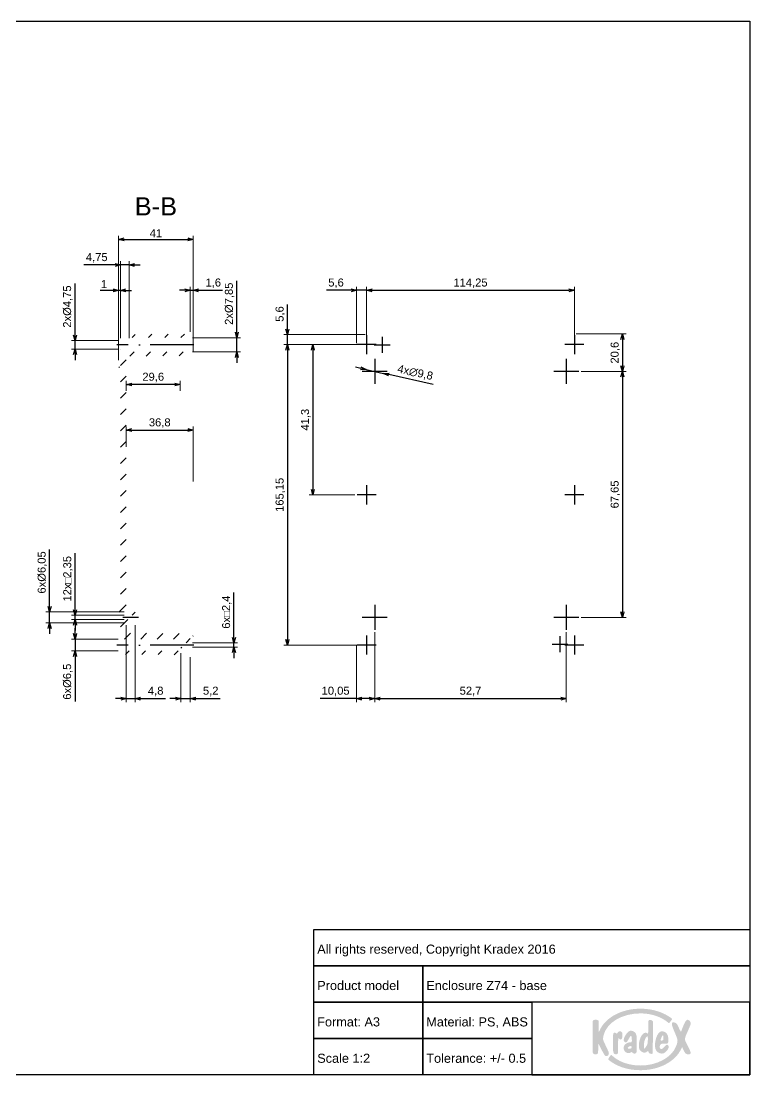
# Paper-space layout 'Base' of a CAD drawing. Header units: millimetres. Extents: x 0 to 414, y 0 to 290.
# Drawn here: x 213 to 413.5, y 0.5 to 290.2 of the extents above; entities that cross this region are included whole.
import ezdxf

# ---------------------------------------------------------------- set-up
doc = ezdxf.new("R2010")
doc.units = ezdxf.units.MM
doc.linetypes.add('ACAD_ISO10W100', pattern=[18, 12, -3, 0, -3])
for name, color, linetype, lineweight in [('MD_Annotation', 7, 'Continuous', 25), ('MD_Axes', 7, 'ACAD_ISO10W100', 25), ('MD_Hatching', 7, 'Continuous', 25)]:
    doc.layers.add(name, color=color, linetype=linetype, lineweight=lineweight)
doc.layers.add('Tabelka', color=7, linetype='Continuous')
doc.styles.get("Standard").update_dxf_attribs({"font": 'arial.ttf'})
doc.dimstyles.new('ISO-25', dxfattribs={"dimtxt": 2.2, "dimasz": 1.5, "dimexe": 1, "dimexo": 0.625, "dimtad": 1, "dimrnd": 0.05, "dimtxsty": 'Standard', "dimblk": 'OPEN30', "dimcen": 2.5, "dimadec": 0, "dimazin": 0, "dimtfac": 1, "dimtmove": 0, "dimatfit": 3, "dimfxl": 0, "dimlwe": 18, "dimarcsym": 0})

# ---------------------------------------------------------------- blocks, each defined once
blk = doc.blocks.new('_Open30')
at = {"color": 0, "linetype": 'ByBlock', "lineweight": -2}
for p, q in [((-1, 0.27), (0, 0)), ((0, 0), (-1, -0.27)), ((0, 0), (-1, 0))]:
    blk.add_line(p, q, dxfattribs=at)
blk = doc.blocks.new('*D85')
at = {"layer": 'Defpoints', "color": 0}
for p in [(308.11, 216.17), (308.11, 203.85), (305.31, 201.03)]:
    blk.add_point(p, dxfattribs=at)
at = {"layer": 'MD_Annotation', "color": 0, "lineweight": -2}
for p, q in [((303.81, 216.17), (297.05, 216.17)), ((308.11, 216.17), (305.31, 216.17)), ((309.61, 216.17), (311.11, 216.17))]:
    blk.add_line(p, q, dxfattribs=at)
at = {"layer": 'MD_Annotation', "color": 0, "lineweight": 18}
for p, q in [((305.31, 201.65), (305.31, 217.17)), ((308.11, 204.48), (308.11, 217.17))]:
    blk.add_line(p, q, dxfattribs=at)
at = {"layer": 'MD_Annotation', "color": 0, "lineweight": -2, "xscale": 1.5, "yscale": 1.5, "zscale": 1.5}
blk.add_blockref('_Open30', (305.31, 216.17), dxfattribs=at)
at = {"layer": 'MD_Annotation', "color": 0, "lineweight": -2, "xscale": 1.5, "yscale": 1.5, "zscale": 1.5, "rotation": 180}
blk.add_blockref('_Open30', (308.11, 216.17), dxfattribs=at)
at = {"layer": 'MD_Annotation', "color": 0, "insert": (299.68, 218.11), "char_height": 2.2, "attachment_point": 5}
blk.add_mtext('5,6', dxfattribs=at)
blk = doc.blocks.new('*D86')
at = {"layer": 'Defpoints', "color": 0}
for p in [(365.25, 216.17), (308.11, 202.85), (365.25, 202.85)]:
    blk.add_point(p, dxfattribs=at)
at = {"layer": 'MD_Annotation', "color": 0, "lineweight": 18}
for p, q in [((308.11, 203.48), (308.11, 217.17)), ((365.25, 203.48), (365.25, 217.17))]:
    blk.add_line(p, q, dxfattribs=at)
at = {"layer": 'MD_Annotation', "color": 0, "lineweight": -2}
blk.add_line((309.61, 216.17), (363.75, 216.17), dxfattribs=at)
at = {"layer": 'MD_Annotation', "color": 0, "lineweight": -2, "xscale": 1.5, "yscale": 1.5, "zscale": 1.5, "rotation": 180}
blk.add_blockref('_Open30', (308.11, 216.17), dxfattribs=at)
at = {"layer": 'MD_Annotation', "color": 0, "lineweight": -2, "xscale": 1.5, "yscale": 1.5, "zscale": 1.5}
blk.add_blockref('_Open30', (365.25, 216.17), dxfattribs=at)
at = {"layer": 'MD_Annotation', "color": 0, "insert": (336.68, 218.11), "char_height": 2.2, "attachment_point": 5}
blk.add_mtext('114,25', dxfattribs=at)
blk = doc.blocks.new('*D87')
at = {"layer": 'Defpoints', "color": 0}
for p in [(308.31, 204.03), (286.31, 201.23), (305.48, 201.23)]:
    blk.add_point(p, dxfattribs=at)
at = {"layer": 'MD_Annotation', "color": 0, "lineweight": -2}
for p, q in [((286.31, 205.53), (286.31, 212.28)), ((286.31, 201.23), (286.31, 204.03)), ((286.31, 199.73), (286.31, 198.23))]:
    blk.add_line(p, q, dxfattribs=at)
at = {"layer": 'MD_Annotation', "color": 0, "lineweight": 18}
for p, q in [((307.68, 204.03), (285.31, 204.03)), ((304.86, 201.23), (285.31, 201.23))]:
    blk.add_line(p, q, dxfattribs=at)
at = {"layer": 'MD_Annotation', "color": 0, "lineweight": -2, "xscale": 1.5, "yscale": 1.5, "zscale": 1.5}
for p, rotation in [((286.31, 204.03), 270), ((286.31, 201.23), 90)]:
    blk.add_blockref('_Open30', p, dxfattribs=dict(at, rotation=rotation))
at = {"layer": 'MD_Annotation', "color": 0, "insert": (284.36, 209.66), "char_height": 2.2, "attachment_point": 5, "rotation": 90}
blk.add_mtext('5,6', dxfattribs=at)
blk = doc.blocks.new('*D88')
at = {"layer": 'Defpoints', "color": 0}
for p in [(305.48, 201.23), (293.31, 159.94), (305.48, 159.94)]:
    blk.add_point(p, dxfattribs=at)
at = {"layer": 'MD_Annotation', "color": 0, "lineweight": 18}
for p, q in [((304.86, 201.23), (292.31, 201.23)), ((304.86, 159.94), (292.31, 159.94))]:
    blk.add_line(p, q, dxfattribs=at)
at = {"layer": 'MD_Annotation', "color": 0, "lineweight": -2}
blk.add_line((293.31, 199.73), (293.31, 161.44), dxfattribs=at)
at = {"layer": 'MD_Annotation', "color": 0, "lineweight": -2, "xscale": 1.5, "yscale": 1.5, "zscale": 1.5}
for p, rotation in [((293.31, 201.23), 90), ((293.31, 159.94), 270)]:
    blk.add_blockref('_Open30', p, dxfattribs=dict(at, rotation=rotation))
at = {"layer": 'MD_Annotation', "color": 0, "insert": (291.36, 180.59), "char_height": 2.2, "attachment_point": 5, "rotation": 90}
blk.add_mtext('41,3', dxfattribs=at)
blk = doc.blocks.new('*D89')
at = {"layer": 'Defpoints', "color": 0}
for p in [(306.48, 201.23), (286.31, 118.65), (306.48, 118.65)]:
    blk.add_point(p, dxfattribs=at)
at = {"layer": 'MD_Annotation', "color": 0, "lineweight": 18}
for p, q in [((305.86, 201.23), (285.31, 201.23)), ((305.86, 118.65), (285.31, 118.65))]:
    blk.add_line(p, q, dxfattribs=at)
at = {"layer": 'MD_Annotation', "color": 0, "lineweight": -2}
blk.add_line((286.31, 199.73), (286.31, 120.15), dxfattribs=at)
at = {"layer": 'MD_Annotation', "color": 0, "lineweight": -2, "xscale": 1.5, "yscale": 1.5, "zscale": 1.5}
for p, rotation in [((286.31, 201.23), 90), ((286.31, 118.65), 270)]:
    blk.add_blockref('_Open30', p, dxfattribs=dict(at, rotation=rotation))
at = {"layer": 'MD_Annotation', "color": 0, "insert": (284.36, 159.94), "char_height": 2.2, "attachment_point": 5, "rotation": 90}
blk.add_mtext('165,15', dxfattribs=at)
blk = doc.blocks.new('*D90')
at = {"layer": 'Defpoints', "color": 0}
for p in [(310.33, 122.79), (305.31, 119.08), (305.31, 103.94)]:
    blk.add_point(p, dxfattribs=at)
at = {"layer": 'MD_Annotation', "color": 0, "lineweight": 18}
for p, q in [((310.33, 122.17), (310.33, 102.94)), ((305.31, 118.45), (305.31, 102.94))]:
    blk.add_line(p, q, dxfattribs=at)
at = {"layer": 'MD_Annotation', "color": 0, "lineweight": -2}
for p, q in [((305.31, 103.94), (295.33, 103.94)), ((308.83, 103.94), (306.81, 103.94))]:
    blk.add_line(p, q, dxfattribs=at)
at = {"layer": 'MD_Annotation', "color": 0, "lineweight": -2, "xscale": 1.5, "yscale": 1.5, "zscale": 1.5, "rotation": 180}
blk.add_blockref('_Open30', (305.31, 103.94), dxfattribs=at)
at = {"layer": 'MD_Annotation', "color": 0, "lineweight": -2, "xscale": 1.5, "yscale": 1.5, "zscale": 1.5}
blk.add_blockref('_Open30', (310.33, 103.94), dxfattribs=at)
at = {"layer": 'MD_Annotation', "color": 0, "insert": (299.57, 105.89), "char_height": 2.2, "attachment_point": 5}
blk.add_mtext('10,05', dxfattribs=at)
blk = doc.blocks.new('*D91')
at = {"layer": 'Defpoints', "color": 0}
for p in [(310.33, 122.79), (363.03, 122.79), (363.03, 103.94)]:
    blk.add_point(p, dxfattribs=at)
at = {"layer": 'MD_Annotation', "color": 0, "lineweight": 18}
for p, q in [((310.33, 122.17), (310.33, 102.94)), ((363.03, 122.17), (363.03, 102.94))]:
    blk.add_line(p, q, dxfattribs=at)
at = {"layer": 'MD_Annotation', "color": 0, "lineweight": -2}
blk.add_line((311.83, 103.94), (361.53, 103.94), dxfattribs=at)
at = {"layer": 'MD_Annotation', "color": 0, "lineweight": -2, "xscale": 1.5, "yscale": 1.5, "zscale": 1.5, "rotation": 180}
blk.add_blockref('_Open30', (310.33, 103.94), dxfattribs=at)
at = {"layer": 'MD_Annotation', "color": 0, "lineweight": -2, "xscale": 1.5, "yscale": 1.5, "zscale": 1.5}
blk.add_blockref('_Open30', (363.03, 103.94), dxfattribs=at)
at = {"layer": 'MD_Annotation', "color": 0, "insert": (336.68, 105.89), "char_height": 2.2, "attachment_point": 5}
blk.add_mtext('52,7', dxfattribs=at)
blk = doc.blocks.new('*D92')
at = {"layer": 'Defpoints', "color": 0}
for p in [(365.13, 204.17), (366.48, 193.87), (378.48, 193.87)]:
    blk.add_point(p, dxfattribs=at)
at = {"layer": 'MD_Annotation', "color": 0, "lineweight": 18}
for p, q in [((365.75, 204.17), (379.48, 204.17)), ((367.1, 193.87), (379.48, 193.87))]:
    blk.add_line(p, q, dxfattribs=at)
at = {"layer": 'MD_Annotation', "color": 0, "lineweight": -2}
blk.add_line((378.48, 202.67), (378.48, 195.37), dxfattribs=at)
at = {"layer": 'MD_Annotation', "color": 0, "lineweight": -2, "xscale": 1.5, "yscale": 1.5, "zscale": 1.5}
for p, rotation in [((378.48, 204.17), 90), ((378.48, 193.87), 270)]:
    blk.add_blockref('_Open30', p, dxfattribs=dict(at, rotation=rotation))
at = {"layer": 'MD_Annotation', "color": 0, "insert": (376.53, 199.02), "char_height": 2.2, "attachment_point": 5, "rotation": 90}
blk.add_mtext('20,6', dxfattribs=at)
blk = doc.blocks.new('*D93')
at = {"layer": 'Defpoints', "color": 0}
for p in [(366.48, 193.87), (366.48, 126.24), (378.48, 126.24)]:
    blk.add_point(p, dxfattribs=at)
at = {"layer": 'MD_Annotation', "color": 0, "lineweight": 18}
for p, q in [((367.1, 193.87), (379.48, 193.87)), ((367.1, 126.24), (379.48, 126.24))]:
    blk.add_line(p, q, dxfattribs=at)
at = {"layer": 'MD_Annotation', "color": 0, "lineweight": -2}
blk.add_line((378.48, 192.37), (378.48, 127.74), dxfattribs=at)
at = {"layer": 'MD_Annotation', "color": 0, "lineweight": -2, "xscale": 1.5, "yscale": 1.5, "zscale": 1.5}
for p, rotation in [((378.48, 193.87), 90), ((378.48, 126.24), 270)]:
    blk.add_blockref('_Open30', p, dxfattribs=dict(at, rotation=rotation))
at = {"layer": 'MD_Annotation', "color": 0, "insert": (376.53, 160.05), "char_height": 2.2, "attachment_point": 5, "rotation": 90}
blk.add_mtext('67,65', dxfattribs=at)
blk = doc.blocks.new('*D94')
at = {"layer": 'Defpoints', "color": 0}
for p in [(307.93, 194.4), (312.72, 193.34)]:
    blk.add_point(p, dxfattribs=at)
at = {"layer": 'MD_Annotation', "color": 0, "lineweight": -2}
for p, q in [((306.47, 194.72), (305.01, 195.05)), ((307.93, 194.4), (312.72, 193.34)), ((326.37, 190.31), (314.18, 193.01))]:
    blk.add_line(p, q, dxfattribs=at)
at = {"layer": 'MD_Annotation', "color": 0, "lineweight": -2, "xscale": 1.5, "yscale": 1.5, "zscale": 1.5}
for p, rotation in [((307.93, 194.4), 347.5098340326883), ((312.72, 193.34), 167.5098340326884)]:
    blk.add_blockref('_Open30', p, dxfattribs=dict(at, rotation=rotation))
at = {"layer": 'MD_Annotation', "color": 0, "insert": (321.44, 193.44), "char_height": 2.2, "attachment_point": 5, "rotation": 347.5098}
blk.add_mtext('4x∅9,8', dxfattribs=at)
blk = doc.blocks.new('*D95')
at = {"layer": 'Defpoints', "color": 0}
for p in [(227.89, 202.38), (240.39, 202.38), (240.39, 200)]:
    blk.add_point(p, dxfattribs=at)
at = {"layer": 'MD_Annotation', "color": 0, "lineweight": -2}
for p, q in [((227.89, 203.88), (227.89, 218.03)), ((227.89, 200), (227.89, 202.38)), ((227.89, 198.5), (227.89, 197))]:
    blk.add_line(p, q, dxfattribs=at)
at = {"layer": 'MD_Annotation', "color": 0, "lineweight": 18}
for p, q in [((239.77, 202.38), (226.89, 202.38)), ((239.77, 200), (226.89, 200))]:
    blk.add_line(p, q, dxfattribs=at)
at = {"layer": 'MD_Annotation', "color": 0, "lineweight": -2, "xscale": 1.5, "yscale": 1.5, "zscale": 1.5}
for p, rotation in [((227.89, 202.38), 270), ((227.89, 200), 90)]:
    blk.add_blockref('_Open30', p, dxfattribs=dict(at, rotation=rotation))
at = {"layer": 'MD_Annotation', "color": 0, "insert": (225.91, 211.71), "char_height": 2.2, "attachment_point": 5, "rotation": 90}
blk.add_mtext('2x%%C4,75', dxfattribs=at)
blk = doc.blocks.new('*D96')
at = {"layer": 'Defpoints', "color": 0}
for p in [(242.77, 223.15), (240.39, 202.38), (242.77, 202.38)]:
    blk.add_point(p, dxfattribs=at)
at = {"layer": 'MD_Annotation', "color": 0, "lineweight": -2}
for p, q in [((238.89, 223.15), (230.32, 223.15)), ((242.77, 223.15), (240.39, 223.15)), ((244.27, 223.15), (245.77, 223.15))]:
    blk.add_line(p, q, dxfattribs=at)
at = {"layer": 'MD_Annotation', "color": 0, "lineweight": 18}
for p, q in [((240.39, 203), (240.39, 224.15)), ((242.77, 203), (242.77, 224.15))]:
    blk.add_line(p, q, dxfattribs=at)
at = {"layer": 'MD_Annotation', "color": 0, "lineweight": -2, "xscale": 1.5, "yscale": 1.5, "zscale": 1.5}
blk.add_blockref('_Open30', (240.39, 223.15), dxfattribs=at)
at = {"layer": 'MD_Annotation', "color": 0, "lineweight": -2, "xscale": 1.5, "yscale": 1.5, "zscale": 1.5, "rotation": 180}
blk.add_blockref('_Open30', (242.77, 223.15), dxfattribs=at)
at = {"layer": 'MD_Annotation', "color": 0, "insert": (233.86, 225.1), "char_height": 2.2, "attachment_point": 5}
blk.add_mtext('4,75', dxfattribs=at)
blk = doc.blocks.new('*D97')
at = {"layer": 'Defpoints', "color": 0}
for p in [(259.59, 203.15), (272.39, 203.15), (259.59, 199.23)]:
    blk.add_point(p, dxfattribs=at)
at = {"layer": 'MD_Annotation', "color": 0, "lineweight": -2}
for p, q in [((272.39, 204.65), (272.39, 218.81)), ((272.39, 199.23), (272.39, 203.15)), ((272.39, 197.73), (272.39, 196.23))]:
    blk.add_line(p, q, dxfattribs=at)
at = {"layer": 'MD_Annotation', "color": 0, "lineweight": 18}
for p, q in [((260.22, 203.15), (273.39, 203.15)), ((260.22, 199.23), (273.39, 199.23))]:
    blk.add_line(p, q, dxfattribs=at)
at = {"layer": 'MD_Annotation', "color": 0, "lineweight": -2, "xscale": 1.5, "yscale": 1.5, "zscale": 1.5}
for p, rotation in [((272.39, 203.15), 270), ((272.39, 199.23), 90)]:
    blk.add_blockref('_Open30', p, dxfattribs=dict(at, rotation=rotation))
at = {"layer": 'MD_Annotation', "color": 0, "insert": (270.41, 212.48), "char_height": 2.2, "attachment_point": 5, "rotation": 90}
blk.add_mtext('2x%%C7,85', dxfattribs=at)
blk = doc.blocks.new('*D98')
at = {"layer": 'Defpoints', "color": 0}
for p in [(260.39, 230.15), (260.39, 198.92), (239.89, 196.32)]:
    blk.add_point(p, dxfattribs=at)
at = {"layer": 'MD_Annotation', "color": 0, "lineweight": 18}
for p, q in [((239.89, 196.94), (239.89, 231.15)), ((260.39, 199.54), (260.39, 231.15))]:
    blk.add_line(p, q, dxfattribs=at)
at = {"layer": 'MD_Annotation', "color": 0, "lineweight": -2}
blk.add_line((241.39, 230.15), (258.89, 230.15), dxfattribs=at)
at = {"layer": 'MD_Annotation', "color": 0, "lineweight": -2, "xscale": 1.5, "yscale": 1.5, "zscale": 1.5, "rotation": 180}
blk.add_blockref('_Open30', (239.89, 230.15), dxfattribs=at)
at = {"layer": 'MD_Annotation', "color": 0, "lineweight": -2, "xscale": 1.5, "yscale": 1.5, "zscale": 1.5}
blk.add_blockref('_Open30', (260.39, 230.15), dxfattribs=at)
at = {"layer": 'MD_Annotation', "color": 0, "insert": (250.14, 231.88), "char_height": 2.2, "attachment_point": 5}
blk.add_mtext('41', dxfattribs=at)
blk = doc.blocks.new('*D99')
at = {"layer": 'Defpoints', "color": 0}
for p in [(240.39, 216.15), (240.39, 204.03), (239.89, 196.32)]:
    blk.add_point(p, dxfattribs=at)
at = {"layer": 'MD_Annotation', "color": 0, "lineweight": -2}
for p, q in [((238.39, 216.15), (234.83, 216.15)), ((240.39, 216.15), (239.89, 216.15)), ((241.89, 216.15), (243.39, 216.15))]:
    blk.add_line(p, q, dxfattribs=at)
at = {"layer": 'MD_Annotation', "color": 0, "lineweight": 18}
for p, q in [((239.89, 196.94), (239.89, 217.15)), ((240.39, 204.65), (240.39, 217.15))]:
    blk.add_line(p, q, dxfattribs=at)
at = {"layer": 'MD_Annotation', "color": 0, "lineweight": -2, "xscale": 1.5, "yscale": 1.5, "zscale": 1.5}
blk.add_blockref('_Open30', (239.89, 216.15), dxfattribs=at)
at = {"layer": 'MD_Annotation', "color": 0, "lineweight": -2, "xscale": 1.5, "yscale": 1.5, "zscale": 1.5, "rotation": 180}
blk.add_blockref('_Open30', (240.39, 216.15), dxfattribs=at)
at = {"layer": 'MD_Annotation', "color": 0, "insert": (235.86, 217.88), "char_height": 2.2, "attachment_point": 5}
blk.add_mtext('1', dxfattribs=at)
blk = doc.blocks.new('*D100')
at = {"layer": 'Defpoints', "color": 0}
for p in [(260.39, 216.17), (259.59, 204.17), (260.39, 198.56)]:
    blk.add_point(p, dxfattribs=at)
at = {"layer": 'MD_Annotation', "color": 0, "lineweight": -2}
for p, q in [((258.09, 216.17), (256.59, 216.17)), ((259.59, 216.17), (260.39, 216.17)), ((261.89, 216.17), (268.44, 216.17))]:
    blk.add_line(p, q, dxfattribs=at)
at = {"layer": 'MD_Annotation', "color": 0, "lineweight": 18}
for p, q in [((259.59, 204.79), (259.59, 217.17)), ((260.39, 199.18), (260.39, 217.17))]:
    blk.add_line(p, q, dxfattribs=at)
at = {"layer": 'MD_Annotation', "color": 0, "lineweight": -2, "xscale": 1.5, "yscale": 1.5, "zscale": 1.5}
blk.add_blockref('_Open30', (259.59, 216.17), dxfattribs=at)
at = {"layer": 'MD_Annotation', "color": 0, "lineweight": -2, "xscale": 1.5, "yscale": 1.5, "zscale": 1.5, "rotation": 180}
blk.add_blockref('_Open30', (260.39, 216.17), dxfattribs=at)
at = {"layer": 'MD_Annotation', "color": 0, "insert": (265.92, 218.11), "char_height": 2.2, "attachment_point": 5}
blk.add_mtext('1,6', dxfattribs=at)
blk = doc.blocks.new('*D101')
at = {"layer": 'Defpoints', "color": 0}
for p in [(241.99, 190.27), (241.99, 187.9), (256.8, 187.9)]:
    blk.add_point(p, dxfattribs=at)
at = {"layer": 'MD_Annotation', "color": 0, "lineweight": 18}
for p, q in [((241.99, 188.53), (241.99, 191.27)), ((256.8, 188.53), (256.8, 191.27))]:
    blk.add_line(p, q, dxfattribs=at)
at = {"layer": 'MD_Annotation', "color": 0, "lineweight": -2}
blk.add_line((255.3, 190.27), (243.49, 190.27), dxfattribs=at)
at = {"layer": 'MD_Annotation', "color": 0, "lineweight": -2, "xscale": 1.5, "yscale": 1.5, "zscale": 1.5, "rotation": 180}
blk.add_blockref('_Open30', (241.99, 190.27), dxfattribs=at)
at = {"layer": 'MD_Annotation', "color": 0, "lineweight": -2, "xscale": 1.5, "yscale": 1.5, "zscale": 1.5}
blk.add_blockref('_Open30', (256.8, 190.27), dxfattribs=at)
at = {"layer": 'MD_Annotation', "color": 0, "insert": (249.4, 192.21), "char_height": 2.2, "attachment_point": 5}
blk.add_mtext('29,6', dxfattribs=at)
blk = doc.blocks.new('*D102')
at = {"layer": 'Defpoints', "color": 0}
for p in [(260.39, 177.73), (241.99, 172.5), (260.39, 162.94)]:
    blk.add_point(p, dxfattribs=at)
at = {"layer": 'MD_Annotation', "color": 0, "lineweight": 18}
for p, q in [((241.99, 173.13), (241.99, 178.73)), ((260.39, 163.57), (260.39, 178.73))]:
    blk.add_line(p, q, dxfattribs=at)
at = {"layer": 'MD_Annotation', "color": 0, "lineweight": -2}
blk.add_line((243.49, 177.73), (258.89, 177.73), dxfattribs=at)
at = {"layer": 'MD_Annotation', "color": 0, "lineweight": -2, "xscale": 1.5, "yscale": 1.5, "zscale": 1.5, "rotation": 180}
blk.add_blockref('_Open30', (241.99, 177.73), dxfattribs=at)
at = {"layer": 'MD_Annotation', "color": 0, "lineweight": -2, "xscale": 1.5, "yscale": 1.5, "zscale": 1.5}
blk.add_blockref('_Open30', (260.39, 177.73), dxfattribs=at)
at = {"layer": 'MD_Annotation', "color": 0, "insert": (251.19, 179.67), "char_height": 2.2, "attachment_point": 5}
blk.add_mtext('36,8', dxfattribs=at)
blk = doc.blocks.new('*D103')
at = {"layer": 'Defpoints', "color": 0}
for p in [(241.99, 124.73), (244.39, 124.73), (244.39, 103.94)]:
    blk.add_point(p, dxfattribs=at)
at = {"layer": 'MD_Annotation', "color": 0, "lineweight": 18}
for p, q in [((241.99, 124.1), (241.99, 102.94)), ((244.39, 124.1), (244.39, 102.94))]:
    blk.add_line(p, q, dxfattribs=at)
at = {"layer": 'MD_Annotation', "color": 0, "lineweight": -2}
for p, q in [((240.49, 103.94), (238.99, 103.94)), ((241.99, 103.94), (244.39, 103.94)), ((245.89, 103.94), (252.74, 103.94))]:
    blk.add_line(p, q, dxfattribs=at)
at = {"layer": 'MD_Annotation', "color": 0, "lineweight": -2, "xscale": 1.5, "yscale": 1.5, "zscale": 1.5}
blk.add_blockref('_Open30', (241.99, 103.94), dxfattribs=at)
at = {"layer": 'MD_Annotation', "color": 0, "lineweight": -2, "xscale": 1.5, "yscale": 1.5, "zscale": 1.5, "rotation": 180}
blk.add_blockref('_Open30', (244.39, 103.94), dxfattribs=at)
at = {"layer": 'MD_Annotation', "color": 0, "insert": (250.07, 105.89), "char_height": 2.2, "attachment_point": 5}
blk.add_mtext('4,8', dxfattribs=at)
blk = doc.blocks.new('*D104')
at = {"layer": 'Defpoints', "color": 0}
for p in [(259.59, 119.25), (271.59, 119.25), (259.59, 118.05)]:
    blk.add_point(p, dxfattribs=at)
at = {"layer": 'MD_Annotation', "color": 0, "lineweight": -2}
for p, q in [((271.59, 120.75), (271.59, 133.12)), ((271.59, 118.05), (271.59, 119.25)), ((271.59, 116.55), (271.59, 115.05))]:
    blk.add_line(p, q, dxfattribs=at)
at = {"layer": 'MD_Annotation', "color": 0, "lineweight": 18}
for p, q in [((260.22, 119.25), (272.59, 119.25)), ((260.22, 118.05), (272.59, 118.05))]:
    blk.add_line(p, q, dxfattribs=at)
at = {"layer": 'MD_Annotation', "color": 0, "lineweight": -2, "xscale": 1.5, "yscale": 1.5, "zscale": 1.5}
for p, rotation in [((271.59, 119.25), 270), ((271.59, 118.05), 90)]:
    blk.add_blockref('_Open30', p, dxfattribs=dict(at, rotation=rotation))
at = {"layer": 'MD_Annotation', "color": 0, "insert": (269.65, 127.69), "char_height": 2.2, "attachment_point": 5, "rotation": 90}
blk.add_mtext('6x{\\Famgdt|c0;\\H0.9x;o\\A0;\\fArial|b0|i0|c238|p34;\\H1.1111x;2,4}', dxfattribs=at)
blk = doc.blocks.new('*D105')
at = {"layer": 'Defpoints', "color": 0}
for p in [(240.39, 120.28), (227.89, 117.03), (240.39, 117.03)]:
    blk.add_point(p, dxfattribs=at)
at = {"layer": 'MD_Annotation', "color": 0, "lineweight": -2}
for p, q in [((227.89, 121.78), (227.89, 123.28)), ((227.89, 120.28), (227.89, 117.03)), ((227.89, 115.53), (227.89, 103.11))]:
    blk.add_line(p, q, dxfattribs=at)
at = {"layer": 'MD_Annotation', "color": 0, "lineweight": 18}
for p, q in [((239.77, 120.28), (226.89, 120.28)), ((239.77, 117.03), (226.89, 117.03))]:
    blk.add_line(p, q, dxfattribs=at)
at = {"layer": 'MD_Annotation', "color": 0, "lineweight": -2, "xscale": 1.5, "yscale": 1.5, "zscale": 1.5}
for p, rotation in [((227.89, 120.28), 270), ((227.89, 117.03), 90)]:
    blk.add_blockref('_Open30', p, dxfattribs=dict(at, rotation=rotation))
at = {"layer": 'MD_Annotation', "color": 0, "insert": (225.91, 108.57), "char_height": 2.2, "attachment_point": 5, "rotation": 90}
blk.add_mtext('6x%%C6,5', dxfattribs=at)
blk = doc.blocks.new('*D119')
at = {"layer": 'Defpoints', "color": 0}
for p in [(241.99, 127.75), (220.89, 124.73), (241.99, 124.73)]:
    blk.add_point(p, dxfattribs=at)
at = {"layer": 'MD_Annotation', "color": 0, "lineweight": -2}
for p, q in [((220.89, 129.25), (220.89, 144.92)), ((220.89, 124.73), (220.89, 127.75)), ((220.89, 123.23), (220.89, 121.73))]:
    blk.add_line(p, q, dxfattribs=at)
at = {"layer": 'MD_Annotation', "color": 0, "lineweight": 18}
for p, q in [((241.37, 127.75), (219.89, 127.75)), ((241.37, 124.73), (219.89, 124.73))]:
    blk.add_line(p, q, dxfattribs=at)
at = {"layer": 'MD_Annotation', "color": 0, "lineweight": -2, "xscale": 1.5, "yscale": 1.5, "zscale": 1.5}
for p, rotation in [((220.89, 127.75), 270), ((220.89, 124.73), 90)]:
    blk.add_blockref('_Open30', p, dxfattribs=dict(at, rotation=rotation))
at = {"layer": 'MD_Annotation', "color": 0, "insert": (218.91, 138.61), "char_height": 2.2, "attachment_point": 5, "rotation": 90}
blk.add_mtext('6x%%C6,05', dxfattribs=at)
blk = doc.blocks.new('*D120')
at = {"layer": 'Defpoints', "color": 0}
for p in [(227.89, 125.65), (241.99, 126.83), (241.99, 125.65)]:
    blk.add_point(p, dxfattribs=at)
at = {"layer": 'MD_Annotation', "color": 0, "lineweight": -2}
for p, q in [((227.89, 128.33), (227.89, 143.92)), ((227.89, 125.65), (227.89, 126.83)), ((227.89, 124.15), (227.89, 122.65))]:
    blk.add_line(p, q, dxfattribs=at)
at = {"layer": 'MD_Annotation', "color": 0, "lineweight": 18}
for p, q in [((241.37, 126.83), (226.89, 126.83)), ((241.37, 125.65), (226.89, 125.65))]:
    blk.add_line(p, q, dxfattribs=at)
at = {"layer": 'MD_Annotation', "color": 0, "lineweight": -2, "xscale": 1.5, "yscale": 1.5, "zscale": 1.5}
for p, rotation in [((227.89, 126.83), 270), ((227.89, 125.65), 90)]:
    blk.add_blockref('_Open30', p, dxfattribs=dict(at, rotation=rotation))
at = {"layer": 'MD_Annotation', "color": 0, "insert": (225.95, 136.87), "char_height": 2.2, "attachment_point": 5, "rotation": 90}
blk.add_mtext('12x{\\Famgdt|c0;\\H0.9x;o}2,35', dxfattribs=at)
blk = doc.blocks.new('*D127')
at = {"layer": 'Defpoints', "color": 0}
for p in [(256.99, 117.03), (259.59, 115.94), (256.99, 103.94)]:
    blk.add_point(p, dxfattribs=at)
at = {"layer": 'MD_Annotation', "color": 0, "lineweight": 18}
for p, q in [((256.99, 116.4), (256.99, 102.94)), ((259.59, 115.32), (259.59, 102.94))]:
    blk.add_line(p, q, dxfattribs=at)
at = {"layer": 'MD_Annotation', "color": 0, "lineweight": -2}
for p, q in [((255.49, 103.94), (253.99, 103.94)), ((256.99, 103.94), (259.59, 103.94)), ((261.09, 103.94), (267.83, 103.94))]:
    blk.add_line(p, q, dxfattribs=at)
at = {"layer": 'MD_Annotation', "color": 0, "lineweight": -2, "xscale": 1.5, "yscale": 1.5, "zscale": 1.5}
blk.add_blockref('_Open30', (256.99, 103.94), dxfattribs=at)
at = {"layer": 'MD_Annotation', "color": 0, "lineweight": -2, "xscale": 1.5, "yscale": 1.5, "zscale": 1.5, "rotation": 180}
blk.add_blockref('_Open30', (259.59, 103.94), dxfattribs=at)
at = {"layer": 'MD_Annotation', "color": 0, "insert": (265.21, 105.89), "char_height": 2.2, "attachment_point": 5}
blk.add_mtext('5,2', dxfattribs=at)

psp = doc.layouts.new('Base')

# ---------------------------------------------------------------- hatches: boundary and pattern name
at = {"layer": 'MD_Hatching'}
h = psp.add_hatch(dxfattribs=at)
h.set_pattern_fill('ANSI31', color=256, style=0)
edge = h.paths.add_edge_path(flags=0)
edge.add_line((240.3926, 130.031), (241.9926, 130.031))
edge.add_line((241.9926, 130.031), (241.9926, 198.0577))
edge.add_spline(control_points=[(241.9926, 198.0577), (250.8329, 198.1291), (259.5906, 198.2017)], knot_values=[0.00016275, 0.00016275, 0.00016275, 3.51986117, 3.51986117, 3.51986117], weights=[0.99999999, 0.99987325, 0.99999963], degree=2, periodic=0)
edge.add_line((259.5906, 198.2017), (259.5946, 198.2017))
edge.add_line((259.5946, 198.2017), (260.3926, 198.2017))
edge.add_line((260.3926, 198.2017), (260.3926, 198.9174))
edge.add_line((260.3926, 198.9174), (259.5926, 198.9174))
edge.add_line((259.5926, 198.9174), (259.5926, 199.2298))
edge.add_line((259.5926, 199.2298), (242.7676, 199.2298))
edge.add_line((242.7676, 199.2298), (242.7676, 200.0048))
edge.add_line((242.7676, 200.0048), (240.3926, 200.0048))
edge.add_line((240.3926, 200.0048), (240.3926, 195.179))
edge.add_line((240.3926, 195.179), (239.8926, 195.179))
edge.add_line((239.8926, 195.179), (239.8926, 192.5556))
edge.add_line((239.8926, 192.5556), (240.3926, 192.5556))
edge.add_line((240.3926, 192.5556), (240.3926, 130.031))
edge = h.paths.add_edge_path(flags=0)
edge.add_line((259.5926, 115.9446), (259.5926, 118.0548))
edge.add_line((259.5926, 118.0548), (256.9926, 118.0548))
edge.add_line((256.9926, 118.0548), (256.9926, 117.0298))
edge.add_line((256.9926, 117.0298), (240.3926, 117.0298))
edge.add_line((240.3926, 117.0298), (240.3926, 116.0865))
edge.add_spline(control_points=[(240.3926, 116.0865), (249.9856, 116.015), (259.5926, 115.9446)], knot_values=[0.0042907, 0.0042907, 0.0042907, 3.84439198, 3.84439198, 3.84439198], weights=[0.99999979, 0.99990666, 1], degree=2, periodic=0)
h.paths.add_polyline_path([(241.9926, 130.031), (240.3926, 130.031), (240.3926, 128.6482), (239.8926, 128.6482), (239.8926, 123.8363), (240.3926, 123.8363), (240.3926, 123.105), (241.9926, 123.105), (241.9926, 124.7298), (244.3926, 124.7298), (244.3926, 125.6548), (241.9926, 125.6548), (241.9926, 126.8298), (244.3926, 126.8298), (244.3926, 127.7548), (241.9926, 127.7548)], flags=0)
h.paths.add_polyline_path([(259.5926, 203.1548), (259.5926, 204.1673), (240.3926, 204.0298), (240.3926, 202.3798), (242.7676, 202.3798), (242.7676, 203.1548)], flags=0)
edge = h.paths.add_edge_path(flags=0)
edge.add_line((240.3926, 123.105), (240.3926, 120.2798))
edge.add_line((240.3926, 120.2798), (256.9926, 120.2798))
edge.add_line((256.9926, 120.2798), (256.9926, 119.2548))
edge.add_line((256.9926, 119.2548), (259.5926, 119.2548))
edge.add_line((259.5926, 119.2548), (259.5926, 121.1173))
edge.add_line((259.5926, 121.1173), (260.3926, 121.1173))
edge.add_line((260.3926, 121.1173), (260.3926, 121.7923))
edge.add_line((260.3926, 121.7923), (259.5942, 121.7923))
edge.add_ellipse((259.5942, 122.2923), major_axis=(0, -0.5), ratio=1, start_angle=-0.366232, end_angle=0, ccw=False)
edge.add_line((259.591, 121.7923), (241.9926, 121.9048))
edge.add_line((241.9926, 121.9048), (241.9926, 123.105))
edge.add_line((241.9926, 123.105), (240.3926, 123.105))
at = {"layer": 'Tabelka'}
h = psp.add_hatch(color=154, dxfattribs=at)
h.dxf.hatch_style = 2
edge = h.paths.add_edge_path()
edge.add_spline(control_points=[(374.4679, 7.2284), (374.4679, 7.2284), (373.5264, 9.245), (373.5264, 9.245), (373.043, 10.2592), (373.1515, 10.352), (373.1585, 10.6331), (373.1696, 10.7611), (373.2137, 11.0067), (373.2881, 11.376), (374.1624, 14.8658), (378.3655, 17.3772), (383.4467, 17.3772), (386.5549, 17.3772), (389.3259, 16.3466), (391.1557, 14.7452), (391.2276, 14.6822), (391.3188, 14.6557), (391.3832, 14.7452), (391.4234, 14.8009), (392.0538, 15.6341), (392.0959, 15.6882), (392.1624, 15.773), (392.1811, 15.869), (392.0626, 15.9609), (389.9184, 17.6282), (386.8511, 18.6684), (383.4468, 18.6684), (378.3773, 18.6684), (374.0579, 16.3571), (372.4112, 13.1188), (372.3651, 13.0232), (372.3534, 12.9958), (372.2978, 12.8832), (372.0079, 12.1811), (371.9278, 12.0679), (371.9407, 12.8666), (371.9407, 12.8666), (371.9704, 15.0039), (371.9704, 15.0039), (371.9785, 15.5103), (371.5884, 15.6385), (370.9622, 15.6242), (370.4892, 15.6136), (370.2826, 15.4109), (370.2813, 15.0601), (370.2813, 15.0601), (370.2532, 6.8804), (370.2532, 6.8804), (370.2518, 6.4925), (370.5204, 6.1091), (371.0298, 6.0913), (371.5659, 6.0725), (371.7613, 6.394), (371.7742, 6.6547), (371.8251, 7.6892), (371.8514, 8.2091), (371.8514, 8.5324), (371.8376, 9.3515), (371.9568, 8.9515), (372.1329, 8.5739), (372.5075, 7.763), (373.0324, 6.7909), (373.5676, 5.9179), (373.7479, 5.6237), (374.1272, 5.5436), (374.4329, 5.7459), (375.0147, 6.1293), (374.6515, 6.8227), (374.4679, 7.2284), (374.4679, 7.2284), (374.4679, 7.2284), (374.4679, 7.2284)], knot_values=[0, 0, 0, 0, 1, 1, 1, 2, 2, 2, 3, 3, 3, 4, 4, 4, 5, 5, 5, 6, 6, 6, 7, 7, 7, 8, 8, 8, 9, 9, 9, 10, 10, 10, 11, 11, 11, 12, 12, 12, 13, 13, 13, 14, 14, 14, 15, 15, 15, 16, 16, 16, 17, 17, 17, 18, 18, 18, 19, 19, 19, 20, 20, 20, 21, 21, 21, 22, 22, 22, 23, 23, 23, 24, 24, 24, 24], degree=3, periodic=0)
edge = h.paths.add_edge_path()
edge.add_spline(control_points=[(377.6238, 10.3513), (377.8544, 9.9243), (378.4498, 10.3125), (378.4498, 10.9481), (378.4498, 11.0991), (378.4498, 11.7433), (378.4498, 11.7433), (378.4498, 12.2159), (378.1406, 12.4427), (377.8161, 12.4427), (377.4658, 12.4427), (377.2848, 12.3492), (377.1802, 12.171), (377.1391, 12.101), (377.0945, 11.784), (376.9171, 11.8015), (376.7414, 11.8194), (376.6942, 12.0996), (376.3872, 12.1059), (376.1348, 12.1059), (375.9157, 11.9772), (375.9157, 11.4525), (375.9157, 11.4525), (375.9157, 7.0636), (375.9157, 7.0636), (375.9157, 6.6947), (376.1227, 6.1276), (376.6657, 6.1276), (377.1675, 6.1276), (377.279, 6.4124), (377.2836, 6.6125), (377.2836, 6.6125), (377.2755, 8.8107), (377.297, 9.9054), (377.31, 10.5665), (377.3728, 10.8153), (377.6238, 10.3513), (377.6238, 10.3513), (377.6238, 10.3513), (377.6238, 10.3513)], knot_values=[0, 0, 0, 0, 1, 1, 1, 2, 2, 2, 3, 3, 3, 4, 4, 4, 5, 5, 5, 6, 6, 6, 7, 7, 7, 8, 8, 8, 9, 9, 9, 10, 10, 10, 11, 11, 11, 12, 12, 12, 13, 13, 13, 13], degree=3, periodic=0)
edge = h.paths.add_edge_path()
edge.add_spline(control_points=[(380.1811, 9.3757), (379.5929, 9.2533), (378.8315, 8.7445), (378.7759, 7.9903), (378.703, 6.9998), (379.5606, 6.2423), (380.4888, 6.5019), (380.9544, 6.6324), (380.9481, 6.9774), (381.1828, 6.6661), (381.3042, 6.5053), (381.4708, 6.3055), (381.7831, 6.3055), (382.1271, 6.3055), (382.3042, 6.4302), (382.3584, 6.7375), (382.4299, 7.1435), (382.3829, 10.9772), (382.3605, 11.1163), (382.2886, 11.562), (382.1498, 11.9201), (381.8799, 12.1657), (381.6072, 12.4135), (381.0273, 12.6655), (380.6487, 12.6133), (379.9438, 12.5162), (379.3769, 11.5385), (379.1131, 11.0118), (379.017, 10.82), (378.6305, 9.9881), (378.9198, 9.6991), (378.9198, 9.6991), (379.0834, 9.5354), (379.0834, 9.5354), (379.325, 9.2939), (379.6348, 9.4094), (379.7633, 9.6252), (379.7633, 9.6252), (380.3045, 10.5275), (380.5704, 10.9816), (380.6694, 11.1508), (381.0693, 11.6652), (381.0728, 9.9611), (381.0748, 9.1095), (380.842, 9.5132), (380.1811, 9.3757), (380.1811, 9.3757), (380.1811, 9.3757), (380.1811, 9.3757)], knot_values=[0, 0, 0, 0, 1, 1, 1, 2, 2, 2, 3, 3, 3, 4, 4, 4, 5, 5, 5, 6, 6, 6, 7, 7, 7, 8, 8, 8, 9, 9, 9, 10, 10, 10, 11, 11, 11, 12, 12, 12, 13, 13, 13, 14, 14, 14, 15, 15, 15, 16, 16, 16, 16], degree=3, periodic=0)
edge = h.paths.add_edge_path()
edge.add_spline(control_points=[(380.5666, 7.6663), (380.186, 7.6218), (379.6924, 7.7056), (380.053, 8.0929), (380.2805, 8.3369), (380.4673, 8.3563), (380.7197, 8.3877), (381.1504, 8.442), (381.1796, 7.7384), (380.5666, 7.6663)], knot_values=[0, 0, 0, 0, 1, 1, 1, 2, 2, 2, 3, 3, 3, 3], degree=3, periodic=0)
edge = h.paths.add_edge_path()
edge.add_spline(control_points=[(386.4518, 6.2453), (386.7417, 6.2453), (386.8033, 6.3186), (386.8054, 6.5259), (386.8054, 6.5259), (386.888, 14.9734), (386.888, 14.9734), (386.8923, 15.4448), (386.3269, 15.5915), (386.0266, 15.5915), (385.781, 15.5915), (385.628, 15.4909), (385.6217, 15.2178), (385.6217, 15.2178), (385.5402, 11.8026), (385.5402, 11.8026), (384.1335, 12.941), (383.0144, 10.2298), (383.0144, 8.8557), (383.0144, 7.4815), (383.1111, 7.3787), (383.5228, 7.0375), (383.8484, 6.7681), (384.1413, 6.5822), (384.5134, 6.5822), (384.7891, 6.5822), (384.9607, 6.6287), (385.2503, 6.8506), (385.5393, 7.0723), (385.6249, 7.0874), (385.6249, 7.0874), (385.6249, 7.0874), (385.6249, 6.7958), (385.6249, 6.7958), (385.6249, 6.5017), (385.975, 6.2453), (386.4518, 6.2453)], knot_values=[0, 0, 0, 0, 1, 1, 1, 2, 2, 2, 3, 3, 3, 4, 4, 4, 5, 5, 5, 6, 6, 6, 7, 7, 7, 8, 8, 8, 9, 9, 9, 10, 10, 10, 11, 11, 11, 12, 12, 12, 12], degree=3, periodic=0)
edge = h.paths.add_edge_path()
edge.add_spline(control_points=[(385.1857, 8.5667), (384.4342, 7.3263), (384.3619, 7.4769), (384.3619, 8.4345), (384.3619, 10.0172), (384.9753, 11.0613), (385.3223, 11.0613), (385.4039, 11.0613), (385.4563, 10.9772), (385.4563, 10.8009), (385.4563, 10.0638), (385.5319, 9.1379), (385.1857, 8.5667), (385.1857, 8.5667), (385.1857, 8.5667), (385.1857, 8.5667)], knot_values=[0, 0, 0, 0, 1, 1, 1, 2, 2, 2, 3, 3, 3, 4, 4, 4, 5, 5, 5, 5], degree=3, periodic=0)
edge = h.paths.add_edge_path()
edge.add_spline(control_points=[(389.56, 9.0316), (389.56, 9.0316), (390.6845, 9.0728), (390.6845, 9.0728), (390.9679, 9.1063), (391.0679, 9.1757), (391.0679, 9.5056), (391.0679, 9.5056), (391.0679, 10.7229), (391.0679, 10.7229), (391.0679, 11.3855), (390.6388, 11.8895), (390.3896, 12.0821), (390.1439, 12.2719), (389.6651, 12.4879), (389.2762, 12.4706), (388.549, 12.4631), (388.0489, 11.4818), (387.8252, 10.8109), (387.5697, 10.0441), (387.4213, 9.4949), (387.4213, 8.4184), (387.4213, 7.3417), (387.9749, 6.8557), (388.2002, 6.7071), (388.9884, 6.1864), (389.7924, 6.2121), (390.2636, 6.6837), (390.567, 6.9858), (390.9977, 7.3668), (391.1974, 7.9403), (391.2593, 8.0946), (391.2626, 8.394), (391.0901, 8.5665), (390.8997, 8.7619), (390.6565, 8.8449), (390.3985, 8.5867), (390.3985, 8.5867), (389.6081, 7.7735), (389.6081, 7.7735), (389.1444, 7.2966), (388.5856, 7.7137), (388.74, 8.3866), (388.8681, 8.9521), (389.1333, 9.0162), (389.56, 9.0316)], knot_values=[0, 0, 0, 0, 1, 1, 1, 2, 2, 2, 3, 3, 3, 4, 4, 4, 5, 5, 5, 6, 6, 6, 7, 7, 7, 8, 8, 8, 9, 9, 9, 10, 10, 10, 11, 11, 11, 12, 12, 12, 13, 13, 13, 14, 14, 14, 15, 15, 15, 15], degree=3, periodic=0)
edge = h.paths.add_edge_path()
edge.add_spline(control_points=[(388.9917, 10.1755), (389.1039, 10.4794), (389.3312, 11.325), (389.5981, 11.3149), (389.6894, 11.3116), (389.7515, 11.1985), (389.7584, 11.0292), (389.7724, 10.6919), (389.7522, 10.5987), (389.7522, 10.3339), (389.7522, 10.1311), (389.7332, 10.036), (389.5616, 9.9781), (389.1199, 9.8286), (388.8826, 9.881), (388.9917, 10.1755), (388.9917, 10.1755), (388.9917, 10.1755), (388.9917, 10.1755)], knot_values=[0, 0, 0, 0, 1, 1, 1, 2, 2, 2, 3, 3, 3, 4, 4, 4, 5, 5, 5, 6, 6, 6, 6], degree=3, periodic=0)
edge = h.paths.add_edge_path()
edge.add_spline(control_points=[(395.9248, 9.4864), (395.5962, 10.1512), (395.5368, 10.3805), (396.0326, 11.5255), (396.0326, 11.5255), (397.0909, 13.9685), (397.0909, 13.9685), (397.2921, 14.4331), (397.3305, 15.0371), (396.9258, 15.3644), (396.1869, 15.9618), (395.9003, 15.5424), (395.1977, 13.9009), (394.4575, 12.1715), (394.7073, 12.0192), (394.2061, 12.9508), (394.2061, 12.9508), (393.5768, 14.2662), (393.5768, 14.2662), (393.3642, 14.7119), (392.9706, 14.8437), (392.651, 14.9062), (391.8989, 15.0534), (391.9418, 14.4118), (392.3505, 13.3995), (392.3505, 13.3995), (393.1657, 11.3781), (393.1657, 11.3781), (393.5203, 10.4999), (393.7654, 10.1179), (393.5439, 9.2814), (393.4659, 8.9863), (393.3719, 8.706), (393.2674, 8.435), (393.2449, 8.3761), (393.2378, 8.3607), (393.1965, 8.2584), (391.9936, 5.2566), (388.0077, 3.0451), (383.4471, 3.0451), (380.1756, 3.0451), (377.2871, 4.1284), (375.494, 5.9039), (375.421, 5.9742), (375.3311, 5.9779), (375.2572, 5.8999), (375.1936, 5.808), (374.605, 4.9269), (374.5632, 4.8572), (374.5213, 4.7876), (374.5491, 4.6922), (374.5988, 4.6514), (376.875, 2.7617), (379.922, 1.7542), (383.4472, 1.7542), (388.6397, 1.7542), (393.0332, 4.1849), (394.598, 7.5416), (394.617, 7.5821), (394.6408, 7.6346), (394.6635, 7.6914), (394.9975, 8.6384), (394.9505, 7.6822), (395.5234, 6.7587), (396.0147, 5.9663), (396.561, 6.0641), (396.8935, 6.1378), (397.3385, 6.237), (397.3148, 6.6758), (396.9616, 7.3895), (396.9616, 7.3895), (395.9248, 9.4864), (395.9248, 9.4864), (395.9248, 9.4864), (395.9248, 9.4864), (395.9248, 9.4864)], knot_values=[0, 0, 0, 0, 1, 1, 1, 2, 2, 2, 3, 3, 3, 4, 4, 4, 5, 5, 5, 6, 6, 6, 7, 7, 7, 8, 8, 8, 9, 9, 9, 10, 10, 10, 11, 11, 11, 12, 12, 12, 13, 13, 13, 14, 14, 14, 15, 15, 15, 16, 16, 16, 17, 17, 17, 18, 18, 18, 19, 19, 19, 20, 20, 20, 21, 21, 21, 22, 22, 22, 23, 23, 23, 24, 24, 24, 25, 25, 25, 25], degree=3, periodic=0)

# ---------------------------------------------------------------- linework, layer by layer
at = {"layer": 'MD_Axes'}
for p, q in [((308.1087, 203.8548), (308.1087, 198.6048)), ((312.3962, 203.3798), (312.3962, 199.0048)), ((365.2451, 203.8548), (365.2451, 198.6048)), ((260.5926, 201.1923), (239.3926, 201.1923)), ((310.7337, 201.2298), (305.4837, 201.2298)), ((310.2087, 201.1923), (314.5837, 201.1923)), ((367.8701, 201.2298), (362.6201, 201.2298)), ((310.3269, 197.3173), (310.3269, 190.4173)), ((363.0269, 197.3173), (363.0269, 190.4173)), ((313.7769, 193.8673), (306.8769, 193.8673)), ((310.3269, 191.4173), (310.3269, 191.4173)), ((366.4769, 193.8673), (359.5769, 193.8673)), ((308.1087, 162.5673), (308.1087, 157.3173)), ((365.2451, 162.5673), (365.2451, 157.3173)), ((310.7337, 159.9423), (305.4837, 159.9423)), ((367.8701, 159.9423), (362.6201, 159.9423)), ((310.3269, 129.6923), (310.3269, 122.7923)), ((363.0269, 129.6923), (363.0269, 122.7923)), ((245.3926, 126.2423), (240.9926, 126.2423)), ((313.7769, 126.2423), (306.8769, 126.2423)), ((366.4769, 126.2423), (359.5769, 126.2423)), ((308.1087, 121.2798), (308.1087, 116.0298)), ((359.1038, 118.9173), (363.4788, 118.9173)), ((361.2913, 121.1048), (361.2913, 116.7298)), ((365.2451, 121.2798), (365.2451, 116.0298)), ((260.5926, 118.6548), (239.3926, 118.6548)), ((310.7337, 118.6548), (305.4837, 118.6548)), ((367.8701, 118.6548), (362.6201, 118.6548))]:
    psp.add_line(p, q, dxfattribs=at)
at = {"layer": 'Tabelka'}
for points in [[(0.2197, 290.193), (413.4761, 290.193), (413.4761, 0.5211), (0.2197, 0.5211)], [(413.5443, 30.4581), (293.5443, 30.4581), (293.5443, 40.4581), (413.5443, 40.4581)], [(323.5443, 20.4581), (293.5443, 20.4581), (293.5443, 30.4581), (323.5443, 30.4581)], [(413.5443, 20.4581), (323.5443, 20.4581), (323.5443, 30.4581), (413.5443, 30.4581)], [(323.5443, 10.4581), (293.5443, 10.4581), (293.5443, 20.4581), (323.5443, 20.4581)], [(353.5443, 10.4581), (323.5443, 10.4581), (323.5443, 20.4581), (353.5443, 20.4581)], [(413.5443, 20.4581), (353.5443, 20.4581), (353.5443, 0.4581), (413.4761, 0.5211)], [(323.5443, 0.4581), (293.5443, 0.4581), (293.5443, 10.4581), (323.5443, 10.4581)], [(353.5443, 0.4581), (323.5443, 0.4581), (323.5443, 10.4581), (353.5443, 10.4581)]]:
    psp.add_lwpolyline(points, close=True, dxfattribs=at)

# ---------------------------------------------------------------- texts
at = {"insert": (293.5443, 40.4581), "char_height": 2.5, "attachment_point": 1}
psp.add_mtext_dynamic_manual_height_columns('\\P All rights reserved, Copyright Kradex 2016', width=120, gutter_width=12.5, heights=[0], dxfattribs=at)
at = {"layer": 'MD_Annotation', "color": 7, "insert": (250.1309, 236.7532), "char_height": 5, "width": 13.260573, "attachment_point": 8}
psp.add_mtext('B-B', dxfattribs=at)
at = {"layer": 'Tabelka', "char_height": 2.5, "attachment_point": 1}
for s, width, heights, insert in [('{\\W7.7293;  }\\P Product model', 30, [9.9622], (293.5443, 30.4581)), ('\\P Enclosure Z74 - base ', 90, [0], (323.5443, 30.4581)), ('\\P Format: A3', 30, [0], (293.5443, 20.4581)), ('\\P Material: PS, ABS', 30, [0], (323.5443, 20.4581)), ('\\P Scale 1:2', 30, [0], (293.5443, 10.4581)), ('\\P Tolerance: +/- 0.5', 30, [0], (323.5443, 10.4581))]:
    psp.add_mtext_dynamic_manual_height_columns(s, width=width, gutter_width=12.5, heights=heights, dxfattribs=dict(at, insert=insert))

# ---------------------------------------------------------------- dimensions: what is measured, and where the dimension line sits
at = {"layer": 'MD_Annotation'}
for base, p1, p2, angle, picture, middle in [((260.3926, 230.1548), (239.8926, 196.3173), (260.3926, 198.9174), 180, '*D98', (250.1426, 231.8843)), ((260.3926, 216.1673), (259.5926, 204.1673), (260.3926, 198.5596), 180, '*D100', (265.916, 218.1144)), ((365.2451, 216.1673), (308.1087, 202.8548), (365.2451, 202.8548), 180, '*D86', (336.6769, 218.1144)), ((378.4769, 193.8673), (365.127, 204.1673), (366.4769, 193.8673), 90, '*D92', (376.5298, 199.0173)), ((286.3087, 118.6548), (306.4837, 201.2298), (306.4837, 118.6548), 270, '*D89', (284.3616, 159.9423)), ((241.9926, 190.2669), (256.8022, 187.9048), (241.9926, 187.9048), 180, '*D101', (249.3974, 192.214)), ((260.3926, 177.7262), (241.9926, 172.5048), (260.3926, 162.9423), 180, '*D102', (251.1926, 179.6733))]:
    dim = psp.add_linear_dim(base=base, p1=p1, p2=p2, angle=angle, dimstyle='ISO-25', override={"dimlfac": -2}, dxfattribs=at)
    dim.commit()
    dim.dimension.update_dxf_attribs({"geometry": picture, "text_midpoint": middle})
for base, p1, p2, angle, picture, middle in [((242.7676, 223.1548), (240.3926, 202.3798), (242.7676, 202.3798), 180, '*D96', (233.8578, 223.1548)), ((240.3926, 216.1548), (239.8926, 196.3173), (240.3926, 204.0298), 180, '*D99', (235.8624, 216.1548)), ((308.1087, 216.1673), (305.3087, 201.0298), (308.1087, 203.8548), 180, '*D85', (299.6818, 216.1673)), ((286.3087, 201.2298), (308.3086, 204.0298), (305.4837, 201.2298), 270, '*D87', (286.3087, 209.6567))]:
    dim = psp.add_linear_dim(base=base, p1=p1, p2=p2, angle=angle, dimstyle='ISO-25', override={"dimlfac": -2}, dxfattribs=at)
    dim.commit()
    dim.dimension.update_dxf_attribs({"geometry": picture, "text_midpoint": middle, "dimtype": 160})
for base, p1, p2, angle, text, override, picture, middle in [((227.8926, 202.3798), (240.3926, 200.0048), (240.3926, 202.3798), 270, '2x%%C<>', {"dimlfac": -2, "dimpost": ''}, '*D95', (225.9095, 211.7074)), ((272.3926, 203.1548), (259.5926, 199.2298), (259.5926, 203.1548), 90, '2x%%C<>', {"dimlfac": -2, "dimpost": ''}, '*D97', (270.4095, 212.4824)), ((271.5926, 119.2548), (259.5926, 118.0548), (259.5926, 119.2548), 90, '6x<>', {"dimlfac": -2, "dimpost": '{\\Famgdt|c0;\\H0.9x;o\\A0;\\fArial|b0|i0|c238|p34;\\H1.1111x;<>}'}, '*D104', (269.6455, 127.6855)), ((227.8926, 117.0298), (240.3926, 120.2798), (240.3926, 117.0298), 270, '6x%%C<>', {"dimlfac": -2, "dimpost": ''}, '*D105', (225.9095, 108.5696))]:
    dim = psp.add_linear_dim(base=base, p1=p1, p2=p2, angle=angle, text=text, dimstyle='ISO-25', override=override, dxfattribs=at)
    dim.commit()
    dim.dimension.update_dxf_attribs({"geometry": picture, "text_midpoint": middle})
for base, p1, p2, picture, middle in [((293.3087, 159.9423), (305.4837, 201.2298), (305.4837, 159.9423), '*D88', (291.3616, 180.586)), ((378.4768915508, 126.2422949503), (366.4768915508, 193.8672949503), (366.4768915508, 126.2422949503), '*D93', (376.5297905958, 160.0547949503))]:
    dim = psp.add_linear_dim(base=base, p1=p1, p2=p2, angle=90, dimstyle='ISO-25', dxfattribs=at)
    dim.commit()
    dim.dimension.update_dxf_attribs({"geometry": picture, "text_midpoint": middle})
dim = psp.add_diameter_dim_2p(p1=(307.9349, 194.3972), p2=(312.7189, 193.3374), text='4x<>', dimstyle='ISO-25', override={"dimlfac": -2}, dxfattribs=at)
dim.commit()
dim.dimension.update_dxf_attribs({"geometry": '*D94', "text_midpoint": (321.0104, 191.5007), "dimtype": 163})
for base, p1, p2, text, override, picture, middle in [((220.8926, 124.7298), (241.9926, 127.7548), (241.9926, 124.7298), '6x%%C<>', {"dimlfac": -2, "dimpost": ''}, '*D119', (220.8926, 138.6071)), ((227.8926, 125.6548), (241.9926, 126.8298), (241.9926, 125.6548), '12x<>', {"dimlfac": -2, "dimpost": '{\\Famgdt|c0;\\H0.9x;o}<>'}, '*D120', (227.8926, 136.873))]:
    dim = psp.add_linear_dim(base=base, p1=p1, p2=p2, angle=270, text=text, dimstyle='ISO-25', override=override, dxfattribs=at)
    dim.commit()
    dim.dimension.update_dxf_attribs({"geometry": picture, "text_midpoint": middle, "dimtype": 160})
dim = psp.add_linear_dim(base=(244.3926, 103.9446), p1=(241.9926, 124.7298), p2=(244.3926, 124.7298), dimstyle='ISO-25', override={"dimlfac": -2}, dxfattribs=at)
dim.commit()
dim.dimension.update_dxf_attribs({"geometry": '*D103', "text_midpoint": (250.0668, 105.8917)})
for base, p1, p2, picture, middle in [((305.3087, 103.9423), (310.3269, 122.7923), (305.3087, 119.0798), '*D90', (299.5671, 103.9423)), ((256.9926, 103.9446), (259.5926, 115.9446), (256.9926, 117.0298), '*D127', (265.209, 103.9446))]:
    dim = psp.add_linear_dim(base=base, p1=p1, p2=p2, dimstyle='ISO-25', override={"dimlfac": -2}, dxfattribs=at)
    dim.commit()
    dim.dimension.update_dxf_attribs({"geometry": picture, "text_midpoint": middle, "dimtype": 160})
dim = psp.add_linear_dim(base=(363.0269, 103.9423), p1=(310.3269, 122.7923), p2=(363.0269, 122.7923), dimstyle='ISO-25', dxfattribs=at)
dim.commit()
dim.dimension.update_dxf_attribs({"geometry": '*D91', "text_midpoint": (336.6769, 105.8894)})

doc.saveas('drawing.dxf')
